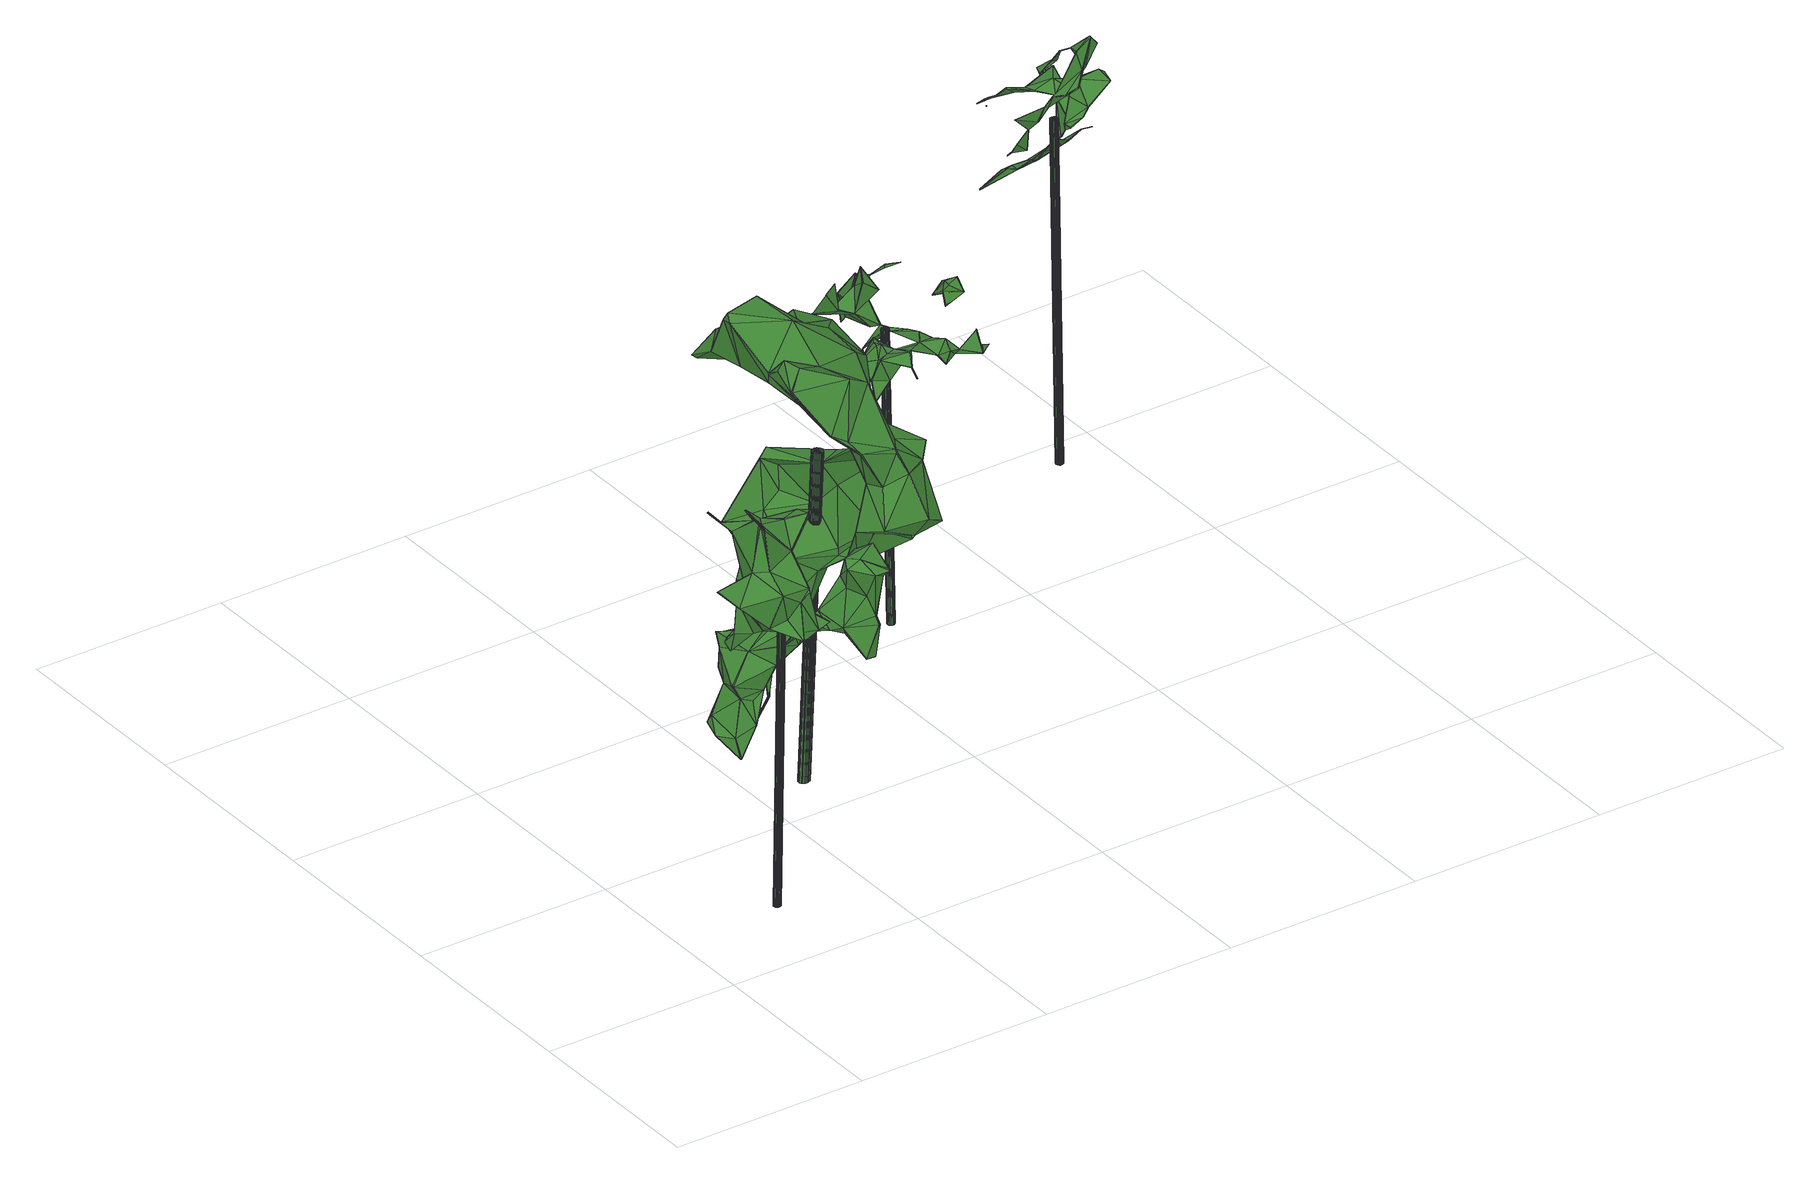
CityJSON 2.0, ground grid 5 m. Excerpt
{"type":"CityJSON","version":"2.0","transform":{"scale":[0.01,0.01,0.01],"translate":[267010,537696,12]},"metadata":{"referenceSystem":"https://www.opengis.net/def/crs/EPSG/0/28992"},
"CityObjects":{
"tree1":{"type":"SolitaryVegetationObject","attributes":{"gtid":332,"crown_width_m":3.77,"crown_median_z":20.87,"crown_r50_m":0.247,"crown_porosity":0.926,"trunk_H_m":7.9,"trunk_DBH_m":0.183,"trunk_radius_m":0.0914,"trunk_base_height_m":12.97,"original_gtid":"373"},"geometry":[{"type":"Solid","lod":"3","boundaries":[[[[0,1,2]],[[3,4,5]],[[6,7,8]],[[9,10,11]],[[12,13,14]],[[15,16,17]],[[18,5,19]],[[12,20,13]],[[21,22,23]],[[1,0,24]],[[25,26,2]],[[21,27,28]],[[29,28,27]],[[29,27,21]],[[26,4,3]],[[30,31,32]],[[16,33,34]],[[3,35,26]],[[36,37,38]],[[39,40,41]],[[38,42,43]],[[34,44,45]],[[46,47,48]],[[26,19,4]],[[49,50,20]],[[3,0,35]],[[51,52,53]],[[0,3,54]],[[26,25,19]],[[5,18,54]],[[55,56,38]],[[34,45,57]],[[58,59,55]],[[36,60,61]],[[62,63,64]],[[65,51,66]],[[67,68,69]],[[70,71,72]],[[73,74,75]],[[76,77,78]],[[6,8,79]],[[80,81,82]],[[60,59,83]],[[23,29,21]],[[84,42,56]],[[85,68,86]],[[87,88,89]],[[90,91,92]],[[93,94,95]],[[7,6,96]],[[3,5,54]],[[97,98,80]],[[18,99,54]],[[35,0,2]],[[96,100,7]],[[55,38,37]],[[55,37,48]],[[78,50,76]],[[94,101,1]],[[102,103,24]],[[4,19,5]],[[104,105,106]],[[104,106,103]],[[16,15,33]],[[82,107,80]],[[1,108,25]],[[35,2,26]],[[92,14,90]],[[109,110,23]],[[111,30,57]],[[111,31,30]],[[112,113,114]],[[115,116,112]],[[32,31,117]],[[1,24,94]],[[60,55,59]],[[64,88,118]],[[71,119,72]],[[23,120,29]],[[108,1,121]],[[122,123,124]],[[125,47,14]],[[125,14,7]],[[42,126,43]],[[84,126,42]],[[84,43,126]],[[100,127,125]],[[125,7,100]],[[20,12,49]],[[102,41,103]],[[40,103,41]],[[45,111,57]],[[34,57,128]],[[128,57,30]],[[97,80,85]],[[97,85,129]],[[118,33,15]],[[40,130,131]],[[112,132,115]],[[103,95,94]],[[51,53,133]],[[117,134,135]],[[23,110,120]],[[70,72,136]],[[70,136,87]],[[69,85,134]],[[38,43,36]],[[58,52,137]],[[70,130,41]],[[39,41,130]],[[36,61,37]],[[96,6,138]],[[48,37,46]],[[52,51,65]],[[97,139,140]],[[65,83,137]],[[9,138,10]],[[141,142,143]],[[92,28,51]],[[144,93,95]],[[114,132,112]],[[75,74,77]],[[49,12,145]],[[10,100,96]],[[9,146,138]],[[81,80,98]],[[147,144,148]],[[97,140,149]],[[15,81,149]],[[6,78,77]],[[15,149,140]],[[2,1,25]],[[90,47,46]],[[113,112,150]],[[81,98,149]],[[97,149,98]],[[38,56,42]],[[56,55,36]],[[46,151,90]],[[24,99,102]],[[152,102,99]],[[62,122,124]],[[34,33,153]],[[101,136,1]],[[70,41,71]],[[60,154,61]],[[155,101,93]],[[94,93,101]],[[153,86,68]],[[156,87,157]],[[137,59,58]],[[71,152,119]],[[76,50,49]],[[90,151,91]],[[61,91,151]],[[66,51,28]],[[158,138,6]],[[134,117,69]],[[11,96,146]],[[43,84,36]],[[25,108,121]],[[45,67,111]],[[117,111,67]],[[118,15,140]],[[148,122,147]],[[62,147,122]],[[87,156,88]],[[129,88,156]],[[55,60,36]],[[151,46,37]],[[61,22,91]],[[21,91,22]],[[85,80,107]],[[48,125,58]],[[85,86,129]],[[158,141,127]],[[10,158,127]],[[58,55,48]],[[145,51,133]],[[145,133,115]],[[66,28,29]],[[39,130,40]],[[56,36,84]],[[115,132,73]],[[17,135,134]],[[114,113,73]],[[11,146,9]],[[15,159,81]],[[17,159,15]],[[96,11,10]],[[61,151,37]],[[10,127,100]],[[119,121,72]],[[129,86,88]],[[67,44,153]],[[31,111,117]],[[145,76,49]],[[41,102,152]],[[17,16,135]],[[64,118,140]],[[52,65,137]],[[146,96,138]],[[10,138,158]],[[79,13,20]],[[103,94,24]],[[18,119,152]],[[109,154,60]],[[0,99,24]],[[152,99,18]],[[54,99,0]],[[155,93,144]],[[133,53,142]],[[14,92,12]],[[67,45,44]],[[29,120,65]],[[29,65,66]],[[58,125,52]],[[53,52,125]],[[131,130,70]],[[160,131,70]],[[127,141,125]],[[83,109,60]],[[150,112,116]],[[79,50,78]],[[20,50,79]],[[25,121,19]],[[119,19,121]],[[145,12,51]],[[51,12,92]],[[14,13,8]],[[79,8,13]],[[113,74,73]],[[65,120,161]],[[104,103,40]],[[14,8,7]],[[6,79,78]],[[155,144,162]],[[32,135,30]],[[117,135,32]],[[134,82,17]],[[105,163,148]],[[141,158,150]],[[144,105,148]],[[160,124,123]],[[124,160,62]],[[157,164,156]],[[153,44,34]],[[125,48,47]],[[59,137,83]],[[160,63,62]],[[118,153,33]],[[40,131,104]],[[144,106,105]],[[90,14,47]],[[53,143,142]],[[129,156,139]],[[129,139,97]],[[157,87,164]],[[18,19,119]],[[113,150,6]],[[158,6,150]],[[131,123,104]],[[72,1,136]],[[88,86,118]],[[86,153,118]],[[64,147,62]],[[147,162,144]],[[164,101,155]],[[23,154,109]],[[122,148,163]],[[163,123,122]],[[104,163,105]],[[123,163,104]],[[95,103,106]],[[95,106,144]],[[123,131,160]],[[82,159,17]],[[81,159,82]],[[64,162,147]],[[140,162,64]],[[87,89,70]],[[132,114,73]],[[41,152,71]],[[156,164,139]],[[134,107,82]],[[85,107,134]],[[115,133,116]],[[142,116,133]],[[128,135,34]],[[30,135,128]],[[16,34,135]],[[67,69,117]],[[141,143,125]],[[53,125,143]],[[162,140,139]],[[155,162,139]],[[68,85,69]],[[153,68,67]],[[101,87,136]],[[101,164,87]],[[165,21,28]],[[165,28,92]],[[22,61,154]],[[22,154,23]],[[64,63,88]],[[88,63,89]],[[21,165,91]],[[92,91,165]],[[72,121,1]],[[6,77,74]],[[6,74,113]],[[145,75,76]],[[145,115,75]],[[75,77,76]],[[110,161,120]],[[75,115,73]],[[70,166,160]],[[89,166,70]],[[65,161,83]],[[83,161,109]],[[109,161,110]],[[164,155,139]],[[141,116,142]],[[150,116,141]],[[89,63,166]],[[160,166,63]],[[167,168,169]],[[167,169,170]],[[170,169,171]],[[170,171,172]],[[169,168,173]],[[169,173,171]],[[171,173,174]],[[171,174,172]],[[173,168,175]],[[173,175,174]],[[174,175,176]],[[174,176,172]],[[175,168,177]],[[175,177,176]],[[176,177,178]],[[176,178,172]],[[177,168,179]],[[177,179,178]],[[178,179,180]],[[178,180,172]],[[179,168,181]],[[179,181,180]],[[180,181,182]],[[180,182,172]],[[181,168,183]],[[181,183,182]],[[182,183,184]],[[182,184,172]],[[183,168,185]],[[183,185,184]],[[184,185,186]],[[184,186,172]],[[185,168,187]],[[185,187,186]],[[186,187,188]],[[186,188,172]],[[187,168,189]],[[187,189,188]],[[188,189,190]],[[188,190,172]],[[189,168,191]],[[189,191,190]],[[190,191,192]],[[190,192,172]],[[191,168,193]],[[191,193,192]],[[192,193,194]],[[192,194,172]],[[193,168,195]],[[193,195,194]],[[194,195,196]],[[194,196,172]],[[195,168,197]],[[195,197,196]],[[196,197,198]],[[196,198,172]],[[197,168,199]],[[197,199,198]],[[198,199,200]],[[198,200,172]],[[199,168,201]],[[199,201,200]],[[200,201,202]],[[200,202,172]],[[201,168,203]],[[201,203,202]],[[202,203,204]],[[202,204,172]],[[203,168,205]],[[203,205,204]],[[204,205,206]],[[204,206,172]],[[205,168,207]],[[205,207,206]],[[206,207,208]],[[206,208,172]],[[207,168,209]],[[207,209,208]],[[208,209,210]],[[208,210,172]],[[209,168,211]],[[209,211,210]],[[210,211,212]],[[210,212,172]],[[211,168,213]],[[211,213,212]],[[212,213,214]],[[212,214,172]],[[213,168,215]],[[213,215,214]],[[214,215,216]],[[214,216,172]],[[215,168,167]],[[215,167,216]],[[216,167,170]],[[216,170,172]]]]}]},
"tree2":{"type":"SolitaryVegetationObject","attributes":{"gtid":282,"crown_width_m":5.21,"crown_median_z":21.65,"crown_r50_m":0.308,"crown_porosity":0.912,"trunk_H_m":8.63,"trunk_DBH_m":0.278,"trunk_radius_m":0.139,"trunk_base_height_m":13.02,"original_gtid":"318"},"geometry":[{"type":"Solid","lod":"3","boundaries":[[[[217,218,219]],[[220,221,222]],[[223,224,218]],[[225,226,227]],[[228,229,230]],[[231,232,233]],[[234,235,236]],[[237,227,238]],[[225,227,237]],[[239,240,241]],[[223,218,242]],[[243,217,244]],[[245,246,231]],[[247,248,249]],[[250,251,252]],[[250,244,253]],[[254,250,253]],[[255,256,257]],[[258,229,259]],[[260,261,262]],[[263,227,226]],[[235,264,265]],[[235,265,266]],[[267,268,269]],[[270,271,272]],[[270,273,271]],[[274,275,276]],[[277,278,275]],[[279,280,281]],[[282,283,269]],[[221,284,222]],[[258,230,229]],[[265,264,285]],[[286,287,288]],[[220,289,290]],[[291,292,293]],[[294,295,296]],[[244,297,298]],[[299,227,263]],[[238,227,299]],[[300,293,301]],[[302,303,278]],[[304,303,302]],[[305,306,220]],[[220,306,221]],[[307,274,276]],[[239,235,266]],[[265,285,308]],[[251,309,233]],[[231,233,309]],[[281,310,311]],[[312,313,314]],[[314,315,312]],[[316,317,318]],[[257,319,320]],[[270,321,267]],[[256,322,323]],[[281,280,310]],[[324,271,273]],[[272,271,324]],[[325,235,239]],[[326,291,284]],[[257,320,255]],[[327,255,320]],[[328,317,316]],[[274,277,275]],[[274,329,277]],[[307,329,274]],[[307,330,329]],[[325,331,236]],[[332,246,279]],[[333,246,332]],[[300,301,334]],[[335,268,321]],[[335,321,272]],[[244,232,336]],[[324,284,221]],[[231,333,232]],[[232,333,332]],[[337,243,336]],[[337,336,232]],[[285,264,223]],[[240,239,261]],[[266,338,325]],[[325,241,339]],[[259,229,340]],[[261,260,240]],[[340,229,228]],[[267,323,341]],[[342,308,253]],[[325,239,241]],[[260,241,240]],[[339,241,260]],[[248,334,304]],[[239,266,262]],[[239,262,261]],[[260,262,339]],[[332,343,232]],[[344,343,332]],[[269,283,267]],[[234,224,223]],[[256,345,322]],[[251,346,309]],[[269,268,347]],[[348,349,277]],[[263,249,304]],[[350,351,352]],[[350,352,231]],[[322,353,354]],[[355,354,353]],[[242,356,225]],[[254,251,250]],[[330,259,329]],[[224,331,219]],[[224,219,218]],[[341,354,230]],[[307,276,357]],[[346,358,237]],[[267,321,268]],[[323,283,359]],[[307,357,330]],[[360,345,256]],[[327,320,361]],[[362,238,299]],[[311,310,363]],[[236,235,325]],[[270,267,341]],[[270,341,273]],[[230,273,341]],[[245,280,279]],[[290,289,361]],[[290,361,364]],[[256,323,257]],[[264,234,223]],[[223,358,285]],[[236,331,224]],[[311,291,293]],[[284,291,222]],[[226,225,312]],[[365,366,367]],[[357,324,258]],[[357,258,330]],[[225,356,368]],[[225,368,312]],[[248,304,249]],[[367,275,278]],[[322,354,341]],[[325,338,331]],[[342,219,331]],[[294,296,369]],[[295,369,296]],[[294,369,295]],[[348,228,230]],[[325,262,266]],[[339,262,325]],[[309,351,350]],[[309,350,231]],[[302,263,304]],[[230,355,348]],[[233,298,297]],[[252,233,297]],[[305,272,306]],[[286,245,370]],[[232,343,337]],[[344,337,343]],[[234,264,235]],[[371,220,360]],[[237,242,225]],[[217,342,244]],[[253,244,342]],[[329,259,340]],[[233,252,251]],[[279,246,245]],[[333,231,246]],[[363,291,311]],[[222,291,363]],[[282,359,283]],[[312,368,313]],[[346,238,362]],[[346,237,238]],[[372,300,248]],[[358,346,251]],[[291,326,292]],[[250,252,244]],[[277,228,348]],[[253,308,285]],[[258,273,230]],[[324,273,258]],[[292,301,293]],[[366,301,292]],[[342,217,219]],[[289,256,327]],[[371,256,289]],[[371,289,220]],[[364,361,320]],[[341,323,322]],[[302,349,287]],[[283,323,267]],[[314,368,315]],[[368,373,315]],[[327,256,255]],[[292,326,366]],[[256,371,360]],[[223,242,237]],[[223,237,358]],[[344,332,279]],[[314,313,368]],[[286,288,245]],[[365,334,366]],[[346,362,351]],[[335,272,305]],[[279,328,344]],[[316,344,328]],[[242,374,356]],[[368,356,374]],[[315,373,328]],[[318,218,337]],[[316,337,344]],[[318,337,316]],[[349,302,278]],[[349,278,277]],[[257,359,319]],[[323,359,257]],[[326,284,357]],[[326,357,276]],[[284,324,357]],[[358,251,254]],[[351,309,346]],[[245,352,351]],[[231,352,245]],[[263,302,299]],[[286,370,299]],[[293,375,311]],[[359,347,319]],[[310,322,345]],[[312,376,377]],[[312,377,226]],[[236,224,234]],[[300,334,248]],[[327,361,289]],[[259,330,258]],[[319,347,268]],[[310,345,363]],[[355,230,354]],[[285,254,253]],[[285,358,254]],[[334,303,304]],[[360,363,345]],[[335,305,290]],[[305,220,290]],[[244,298,232]],[[232,298,233]],[[272,321,270]],[[299,302,286]],[[287,286,302]],[[281,315,328]],[[281,328,279]],[[372,248,247]],[[366,334,301]],[[278,303,367]],[[367,303,365]],[[334,365,303]],[[348,355,288]],[[242,218,318]],[[375,315,378]],[[375,378,311]],[[217,337,218]],[[243,337,217]],[[290,364,335]],[[364,320,319]],[[268,364,319]],[[268,335,364]],[[288,379,280]],[[310,280,379]],[[355,310,379]],[[355,379,288]],[[349,288,287]],[[349,348,288]],[[310,355,353]],[[310,353,322]],[[363,360,222]],[[222,360,220]],[[359,282,347]],[[269,347,282]],[[362,299,370]],[[362,370,351]],[[351,370,245]],[[318,374,242]],[[368,374,317]],[[318,317,374]],[[288,280,245]],[[368,317,373]],[[328,373,317]],[[252,297,244]],[[324,221,306]],[[324,306,272]],[[375,372,376]],[[375,376,315]],[[315,376,312]],[[249,376,247]],[[247,376,372]],[[372,375,300]],[[293,300,375]],[[367,366,380]],[[276,380,326]],[[367,380,275]],[[276,275,380]],[[378,315,381]],[[378,381,311]],[[326,380,366]],[[311,381,281]],[[315,281,381]],[[277,329,340]],[[228,277,340]],[[244,336,243]],[[376,249,377]],[[226,377,263]],[[263,377,249]],[[265,338,266]],[[308,342,338]],[[331,338,342]],[[308,338,265]],[[382,383,384]],[[382,384,385]],[[385,384,386]],[[385,386,387]],[[384,383,388]],[[384,388,386]],[[386,388,389]],[[386,389,387]],[[388,383,390]],[[388,390,389]],[[389,390,391]],[[389,391,387]],[[390,383,392]],[[390,392,391]],[[391,392,393]],[[391,393,387]],[[392,383,394]],[[392,394,393]],[[393,394,395]],[[393,395,387]],[[394,383,396]],[[394,396,395]],[[395,396,397]],[[395,397,387]],[[396,383,398]],[[396,398,397]],[[397,398,399]],[[397,399,387]],[[398,383,400]],[[398,400,399]],[[399,400,401]],[[399,401,387]],[[400,383,402]],[[400,402,401]],[[401,402,403]],[[401,403,387]],[[402,383,404]],[[402,404,403]],[[403,404,405]],[[403,405,387]],[[404,383,406]],[[404,406,405]],[[405,406,407]],[[405,407,387]],[[406,383,408]],[[406,408,407]],[[407,408,409]],[[407,409,387]],[[408,383,410]],[[408,410,409]],[[409,410,411]],[[409,411,387]],[[410,383,412]],[[410,412,411]],[[411,412,413]],[[411,413,387]],[[412,383,414]],[[412,414,413]],[[413,414,415]],[[413,415,387]],[[414,383,416]],[[414,416,415]],[[415,416,417]],[[415,417,387]],[[416,383,418]],[[416,418,417]],[[417,418,419]],[[417,419,387]],[[418,383,420]],[[418,420,419]],[[419,420,421]],[[419,421,387]],[[420,383,422]],[[420,422,421]],[[421,422,423]],[[421,423,387]],[[422,383,424]],[[422,424,423]],[[423,424,425]],[[423,425,387]],[[424,383,426]],[[424,426,425]],[[425,426,427]],[[425,427,387]],[[426,383,428]],[[426,428,427]],[[427,428,429]],[[427,429,387]],[[428,383,430]],[[428,430,429]],[[429,430,431]],[[429,431,387]],[[430,383,382]],[[430,382,431]],[[431,382,385]],[[431,385,387]]]]}]},
"tree3":{"type":"SolitaryVegetationObject","attributes":{"gtid":417,"crown_width_m":3.75,"crown_median_z":20.58,"crown_r50_m":0.181,"crown_porosity":0.954,"trunk_H_m":7.62,"trunk_DBH_m":0.178,"trunk_radius_m":0.0888,"trunk_base_height_m":12.96,"original_gtid":"473"},"geometry":[{"type":"Solid","lod":"3","boundaries":[[[[432,433,434]],[[435,436,437]],[[438,439,440]],[[441,442,443]],[[444,439,445]],[[434,446,432]],[[447,448,449]],[[450,451,452]],[[453,451,450]],[[454,455,456]],[[457,458,459]],[[460,461,462]],[[463,464,465]],[[454,456,433]],[[462,461,466]],[[432,454,433]],[[467,468,469]],[[470,464,471]],[[460,466,461]],[[434,433,456]],[[472,473,474]],[[475,476,477]],[[478,479,480]],[[481,482,483]],[[484,485,486]],[[487,488,437]],[[489,490,491]],[[492,490,489]],[[460,493,466]],[[494,495,496]],[[497,498,499]],[[481,500,501]],[[502,503,504]],[[474,505,506]],[[493,460,462]],[[479,507,480]],[[478,507,508]],[[483,482,445]],[[509,510,511]],[[509,511,512]],[[513,514,515]],[[516,517,441]],[[518,517,516]],[[492,519,520]],[[504,516,441]],[[504,503,516]],[[521,522,523]],[[524,525,494]],[[526,483,511]],[[527,451,453]],[[528,529,530]],[[531,532,533]],[[532,534,535]],[[457,535,458]],[[443,476,536]],[[488,487,537]],[[466,493,538]],[[525,539,486]],[[501,500,540]],[[474,473,540]],[[541,452,542]],[[455,454,446]],[[496,543,544]],[[536,545,502]],[[456,546,434]],[[515,463,547]],[[546,456,548]],[[454,432,446]],[[447,549,448]],[[449,448,484]],[[548,455,446]],[[438,506,550]],[[512,471,464]],[[551,539,525]],[[552,553,554]],[[540,555,510]],[[556,491,450]],[[557,508,479]],[[478,557,479]],[[536,504,558]],[[504,536,502]],[[558,441,443]],[[441,558,504]],[[443,536,558]],[[515,547,513]],[[509,505,474]],[[456,455,548]],[[559,560,513]],[[464,561,513]],[[562,544,543]],[[563,531,564]],[[485,565,486]],[[495,566,567]],[[476,545,536]],[[561,435,437]],[[568,569,570]],[[548,510,555]],[[571,534,532]],[[492,572,490]],[[501,440,481]],[[566,495,573]],[[566,573,486]],[[495,554,553]],[[495,469,554]],[[574,539,575]],[[484,539,574]],[[484,574,449]],[[576,450,452]],[[442,441,517]],[[577,517,518]],[[578,576,541]],[[509,540,510]],[[579,530,567]],[[451,580,576]],[[451,527,580]],[[528,581,582]],[[583,584,585]],[[584,583,586]],[[586,583,522]],[[466,538,462]],[[587,530,579]],[[512,588,471]],[[453,519,589]],[[492,589,519]],[[462,538,530]],[[493,581,528]],[[469,495,467]],[[528,530,538]],[[528,538,493]],[[524,519,453]],[[552,544,562]],[[576,452,541]],[[468,590,591]],[[497,499,547]],[[446,526,548]],[[546,483,526]],[[546,526,434]],[[491,490,520]],[[533,532,535]],[[492,592,589]],[[513,561,593]],[[578,594,451]],[[450,576,556]],[[451,576,578]],[[496,553,543]],[[547,499,559]],[[547,559,513]],[[579,566,595]],[[475,577,596]],[[459,597,457]],[[576,580,556]],[[598,568,599]],[[512,600,505]],[[447,570,542]],[[547,498,497]],[[481,444,482]],[[501,472,440]],[[589,527,453]],[[517,577,477]],[[442,477,476]],[[492,520,572]],[[485,484,448]],[[540,500,546]],[[483,500,481]],[[546,500,483]],[[523,585,521]],[[523,583,585]],[[453,601,551]],[[450,601,453]],[[563,533,602]],[[564,531,533]],[[492,489,571]],[[551,525,524]],[[551,524,453]],[[590,468,567]],[[567,467,495]],[[567,468,467]],[[567,566,579]],[[603,604,560]],[[585,584,605]],[[584,586,605]],[[606,603,607]],[[521,605,586]],[[605,521,585]],[[577,608,596]],[[577,518,608]],[[518,596,608]],[[436,435,470]],[[609,591,529]],[[517,477,442]],[[475,596,518]],[[475,518,503]],[[503,518,516]],[[478,549,507]],[[549,480,448]],[[580,527,589]],[[491,520,519]],[[570,578,542]],[[598,578,570]],[[464,470,435]],[[506,505,600]],[[472,501,473]],[[440,472,438]],[[526,511,548]],[[548,511,510]],[[594,598,452]],[[594,578,598]],[[522,583,523]],[[522,521,586]],[[551,575,539]],[[609,469,591]],[[582,581,587]],[[465,547,463]],[[594,452,451]],[[443,442,476]],[[528,610,529]],[[446,434,526]],[[486,539,484]],[[551,601,554]],[[551,554,609]],[[601,524,554]],[[548,555,546]],[[570,569,600]],[[452,598,599]],[[435,561,464]],[[603,560,611]],[[480,449,574]],[[452,449,480]],[[568,550,569]],[[574,575,612]],[[509,474,540]],[[509,613,505]],[[547,465,498]],[[474,506,438]],[[474,438,472]],[[458,534,459]],[[609,554,469]],[[544,552,496]],[[524,552,554]],[[491,614,489]],[[556,614,491]],[[496,552,494]],[[552,524,494]],[[486,565,566]],[[581,493,462]],[[468,591,469]],[[462,530,581]],[[587,581,530]],[[449,452,447]],[[447,542,480]],[[599,447,452]],[[600,568,598]],[[450,519,601]],[[491,519,450]],[[519,524,601]],[[574,612,582]],[[582,610,528]],[[582,612,610]],[[567,529,590]],[[530,529,567]],[[495,553,496]],[[562,543,553]],[[552,562,553]],[[512,505,613]],[[557,478,508]],[[549,478,480]],[[580,614,556]],[[580,589,614]],[[508,507,479]],[[560,559,498]],[[549,447,507]],[[600,569,506]],[[514,445,439]],[[514,439,515]],[[440,439,444]],[[438,515,439]],[[475,477,577]],[[541,542,578]],[[480,542,452]],[[464,560,465]],[[560,464,513]],[[591,590,529]],[[475,615,545]],[[502,545,615]],[[592,597,489]],[[489,597,459]],[[602,592,563]],[[525,486,573]],[[494,573,495]],[[525,573,494]],[[607,616,611]],[[603,616,607]],[[616,603,611]],[[607,611,617]],[[607,617,606]],[[611,465,617]],[[465,560,617]],[[604,617,560]],[[612,575,618]],[[609,618,551]],[[575,551,618]],[[610,612,618]],[[571,489,534]],[[572,520,490]],[[463,515,550]],[[515,438,550]],[[592,489,614]],[[592,614,589]],[[550,464,463]],[[465,611,498]],[[447,480,507]],[[512,568,600]],[[512,464,568]],[[592,492,571]],[[593,514,513]],[[445,514,593]],[[604,603,606]],[[604,606,617]],[[574,448,480]],[[587,448,582]],[[582,448,574]],[[609,529,618]],[[610,618,529]],[[587,485,448]],[[598,570,600]],[[447,599,568]],[[568,570,447]],[[512,619,537]],[[471,588,537]],[[588,512,537]],[[537,619,488]],[[471,537,470]],[[540,473,501]],[[512,511,619]],[[619,511,488]],[[593,511,483]],[[488,511,593]],[[593,483,445]],[[487,437,436]],[[593,437,488]],[[561,437,593]],[[546,555,540]],[[458,535,534]],[[502,615,503]],[[550,568,464]],[[485,595,565]],[[499,498,559]],[[506,569,550]],[[602,597,592]],[[563,564,533]],[[571,532,531]],[[592,531,563]],[[592,571,531]],[[509,512,613]],[[560,498,611]],[[545,476,475]],[[470,487,436]],[[537,487,470]],[[459,534,489]],[[602,535,597]],[[597,535,457]],[[533,535,602]],[[475,503,615]],[[481,440,444]],[[444,445,482]],[[579,595,587]],[[587,595,485]],[[566,565,595]],[[620,621,622]],[[620,622,623]],[[623,622,624]],[[623,624,625]],[[622,621,626]],[[622,626,624]],[[624,626,627]],[[624,627,625]],[[626,621,628]],[[626,628,627]],[[627,628,629]],[[627,629,625]],[[628,621,630]],[[628,630,629]],[[629,630,631]],[[629,631,625]],[[630,621,632]],[[630,632,631]],[[631,632,633]],[[631,633,625]],[[632,621,634]],[[632,634,633]],[[633,634,635]],[[633,635,625]],[[634,621,636]],[[634,636,635]],[[635,636,637]],[[635,637,625]],[[636,621,638]],[[636,638,637]],[[637,638,639]],[[637,639,625]],[[638,621,640]],[[638,640,639]],[[639,640,641]],[[639,641,625]],[[640,621,642]],[[640,642,641]],[[641,642,643]],[[641,643,625]],[[642,621,644]],[[642,644,643]],[[643,644,645]],[[643,645,625]],[[644,621,646]],[[644,646,645]],[[645,646,647]],[[645,647,625]],[[646,621,648]],[[646,648,647]],[[647,648,649]],[[647,649,625]],[[648,621,650]],[[648,650,649]],[[649,650,651]],[[649,651,625]],[[650,621,652]],[[650,652,651]],[[651,652,653]],[[651,653,625]],[[652,621,654]],[[652,654,653]],[[653,654,655]],[[653,655,625]],[[654,621,656]],[[654,656,655]],[[655,656,657]],[[655,657,625]],[[656,621,658]],[[656,658,657]],[[657,658,659]],[[657,659,625]],[[658,621,660]],[[658,660,659]],[[659,660,661]],[[659,661,625]],[[660,621,662]],[[660,662,661]],[[661,662,663]],[[661,663,625]],[[662,621,664]],[[662,664,663]],[[663,664,665]],[[663,665,625]],[[664,621,666]],[[664,666,665]],[[665,666,667]],[[665,667,625]],[[666,621,668]],[[666,668,667]],[[667,668,669]],[[667,669,625]],[[668,621,620]],[[668,620,669]],[[669,620,623]],[[669,623,625]]]]}]},
"tree4":{"type":"SolitaryVegetationObject","attributes":{"gtid":333,"crown_width_m":3.51,"crown_median_z":21.88,"crown_r50_m":0.175,"crown_porosity":0.956,"trunk_H_m":8.91,"trunk_DBH_m":0.184,"trunk_radius_m":0.092,"trunk_base_height_m":12.97,"original_gtid":"374"},"geometry":[{"type":"Solid","lod":"3","boundaries":[[[[670,671,672]],[[673,674,675]],[[676,677,678]],[[679,680,681]],[[682,683,684]],[[685,686,687]],[[688,689,690]],[[691,692,693]],[[693,694,695]],[[696,697,698]],[[673,699,700]],[[701,681,702]],[[703,704,678]],[[705,706,707]],[[670,708,671]],[[709,710,711]],[[712,713,714]],[[687,715,672]],[[678,704,716]],[[717,718,719]],[[720,721,719]],[[688,722,689]],[[723,689,722]],[[724,725,726]],[[712,725,724]],[[727,728,724]],[[729,724,728]],[[730,731,729]],[[689,723,732]],[[733,734,735]],[[736,737,682]],[[736,682,738]],[[739,716,740]],[[729,728,730]],[[741,739,740]],[[718,717,674]],[[718,674,673]],[[702,742,684]],[[743,677,744]],[[713,745,714]],[[746,711,710]],[[747,748,749]],[[712,730,725]],[[690,701,688]],[[750,688,701]],[[690,681,701]],[[751,752,686]],[[709,727,724]],[[752,708,753]],[[754,721,755]],[[754,703,743]],[[699,711,720]],[[679,681,690]],[[730,714,731]],[[756,716,704]],[[729,757,758]],[[757,729,731]],[[755,721,759]],[[720,759,721]],[[687,686,760]],[[720,700,699]],[[719,700,720]],[[700,718,673]],[[761,762,763]],[[700,719,718]],[[764,765,766]],[[749,767,768]],[[749,768,769]],[[723,735,770]],[[680,771,702]],[[707,772,773]],[[731,714,774]],[[726,725,775]],[[692,762,761]],[[705,776,706]],[[745,777,774]],[[721,754,743]],[[721,743,719]],[[734,778,735]],[[770,735,778]],[[755,703,754]],[[779,703,755]],[[740,716,756]],[[780,781,769]],[[741,782,716]],[[716,782,678]],[[768,767,753]],[[752,753,767]],[[679,690,732]],[[679,732,778]],[[684,783,702]],[[776,784,785]],[[771,742,702]],[[689,732,690]],[[770,778,732]],[[770,732,723]],[[693,692,694]],[[727,710,775]],[[749,786,767]],[[760,787,788]],[[733,722,679]],[[727,775,728]],[[760,686,786]],[[764,766,691]],[[680,679,722]],[[759,779,755]],[[789,790,741]],[[791,741,716]],[[782,676,678]],[[776,705,792]],[[678,677,703]],[[779,704,703]],[[793,794,750]],[[795,793,750]],[[796,705,707]],[[787,748,747]],[[676,782,740]],[[757,731,797]],[[758,724,729]],[[712,724,758]],[[712,758,713]],[[789,791,798]],[[705,799,792]],[[800,752,751]],[[763,765,761]],[[674,710,675]],[[717,710,674]],[[714,730,712]],[[757,797,713]],[[676,740,704]],[[676,704,779]],[[756,704,740]],[[719,746,717]],[[673,711,699]],[[760,715,687]],[[719,743,746]],[[746,744,711]],[[734,733,679]],[[734,679,778]],[[708,670,801]],[[684,802,738]],[[670,715,788]],[[760,788,715]],[[749,803,747]],[[716,798,791]],[[739,798,716]],[[747,804,801]],[[731,774,797]],[[698,805,696]],[[697,805,698]],[[697,696,805]],[[726,709,724]],[[682,684,738]],[[796,773,795]],[[748,760,786]],[[670,672,715]],[[779,677,676]],[[744,677,779]],[[759,744,779]],[[675,711,673]],[[709,711,675]],[[709,675,727]],[[792,683,737]],[[723,722,733]],[[720,711,744]],[[720,744,759]],[[707,706,806]],[[801,787,747]],[[807,771,808]],[[762,692,766]],[[774,777,797]],[[749,748,786]],[[767,786,752]],[[764,809,810]],[[743,703,677]],[[773,796,707]],[[763,766,765]],[[706,811,806]],[[774,714,745]],[[781,812,736]],[[760,748,787]],[[752,786,686]],[[785,737,776]],[[785,792,737]],[[801,813,708]],[[758,757,713]],[[814,802,815]],[[738,802,814]],[[693,816,691]],[[733,735,723]],[[769,814,749]],[[688,750,808]],[[802,812,781]],[[808,750,794]],[[684,817,793]],[[746,710,717]],[[691,816,815]],[[749,814,815]],[[695,804,693]],[[688,808,771]],[[684,742,817]],[[675,710,727]],[[806,772,707]],[[773,772,806]],[[773,806,793]],[[681,680,702]],[[708,813,753]],[[776,818,706]],[[793,817,807]],[[742,807,817]],[[785,784,792]],[[782,741,740]],[[776,792,784]],[[797,745,713]],[[762,766,763]],[[728,775,725]],[[728,725,730]],[[814,769,738]],[[738,769,781]],[[736,738,781]],[[745,797,777]],[[807,808,794]],[[811,818,812]],[[722,688,771]],[[775,710,726]],[[726,710,709]],[[791,789,741]],[[747,803,804]],[[680,722,771]],[[799,783,683]],[[799,683,792]],[[746,743,744]],[[749,815,803]],[[682,737,683]],[[694,764,810]],[[694,810,695]],[[691,766,692]],[[783,684,683]],[[753,810,768]],[[793,811,684]],[[795,773,793]],[[796,799,705]],[[695,813,804]],[[819,799,796]],[[804,813,801]],[[811,706,818]],[[768,780,769]],[[739,741,790]],[[739,790,798]],[[798,790,789]],[[751,686,685]],[[800,672,671]],[[802,781,691]],[[672,751,687]],[[687,751,685]],[[800,751,672]],[[806,811,820]],[[806,820,793]],[[813,810,753]],[[813,695,810]],[[811,812,684]],[[807,794,793]],[[812,802,684]],[[694,765,764]],[[694,692,765]],[[692,761,765]],[[800,821,752]],[[671,821,800]],[[752,821,708]],[[750,819,795]],[[796,795,819]],[[783,799,819]],[[702,783,701]],[[701,783,750]],[[804,803,815]],[[819,750,783]],[[671,708,821]],[[793,820,811]],[[736,812,818]],[[737,736,818]],[[737,818,776]],[[815,802,691]],[[780,809,781]],[[815,816,804]],[[693,804,816]],[[807,742,771]],[[691,781,809]],[[691,809,764]],[[768,809,780]],[[810,809,768]],[[801,788,787]],[[670,788,801]],[[822,823,824]],[[822,824,825]],[[825,824,826]],[[825,826,827]],[[824,823,828]],[[824,828,826]],[[826,828,829]],[[826,829,827]],[[828,823,830]],[[828,830,829]],[[829,830,831]],[[829,831,827]],[[830,823,832]],[[830,832,831]],[[831,832,833]],[[831,833,827]],[[832,823,834]],[[832,834,833]],[[833,834,835]],[[833,835,827]],[[834,823,836]],[[834,836,835]],[[835,836,837]],[[835,837,827]],[[836,823,838]],[[836,838,837]],[[837,838,839]],[[837,839,827]],[[838,823,840]],[[838,840,839]],[[839,840,841]],[[839,841,827]],[[840,823,842]],[[840,842,841]],[[841,842,843]],[[841,843,827]],[[842,823,844]],[[842,844,843]],[[843,844,845]],[[843,845,827]],[[844,823,846]],[[844,846,845]],[[845,846,847]],[[845,847,827]],[[846,823,848]],[[846,848,847]],[[847,848,849]],[[847,849,827]],[[848,823,850]],[[848,850,849]],[[849,850,851]],[[849,851,827]],[[850,823,852]],[[850,852,851]],[[851,852,853]],[[851,853,827]],[[852,823,854]],[[852,854,853]],[[853,854,855]],[[853,855,827]],[[854,823,856]],[[854,856,855]],[[855,856,857]],[[855,857,827]],[[856,823,858]],[[856,858,857]],[[857,858,859]],[[857,859,827]],[[858,823,860]],[[858,860,859]],[[859,860,861]],[[859,861,827]],[[860,823,862]],[[860,862,861]],[[861,862,863]],[[861,863,827]],[[862,823,864]],[[862,864,863]],[[863,864,865]],[[863,865,827]],[[864,823,866]],[[864,866,865]],[[865,866,867]],[[865,867,827]],[[866,823,868]],[[866,868,867]],[[867,868,869]],[[867,869,827]],[[868,823,870]],[[868,870,869]],[[869,870,871]],[[869,871,827]],[[870,823,822]],[[870,822,871]],[[871,822,825]],[[871,825,827]]]]}]}
},
"vertices":[
[251,338,554],[283,289,623],[249,268,553],[214,343,518],[208,271,477],[174,320,526],[213,230,1118],[179,264,1084],[193,178,1155],[158,327,1110],[168,293,1096],[156,326,1110],[179,116,1052],[176,148,1158],[151,144,1045],[413,149,834],[435,106,906],[435,68,873],[181,346,563],[200,280,528],[159,109,1169],[203,17,912],[225,66,901],[278,68,890],[268,381,613],[248,267,554],[210,270,477],[226,65,903],[225,62,984],[278,67,891],[480,85,973],[455,42,996],[455,41,995],[413,151,914],[451,176,988],[224,302,516],[203,215,835],[175,239,920],[173,247,828],[232,404,736],[242,406,729],[234,392,700],[167,274,795],[180,269,770],[393,132,1004],[394,131,1005],[97,203,984],[98,203,985],[176,240,922],[160,108,1169],[160,109,1170],[257,75,1003],[229,169,949],[205,131,1004],[181,363,538],[210,249,861],[171,269,811],[480,148,1008],[203,212,926],[259,186,887],[259,184,885],[189,156,875],[378,338,821],[355,246,773],[365,231,810],[272,110,924],[255,69,995],[390,117,984],[411,151,913],[433,104,907],[260,316,718],[198,290,659],[199,288,659],[292,129,1161],[250,164,1143],[250,162,1142],[178,148,1160],[195,178,1157],[162,186,1185],[160,186,1184],[405,63,772],[435,71,766],[436,54,857],[304,121,899],[182,271,770],[394,139,821],[370,201,844],[318,262,738],[350,221,811],[318,263,739],[101,121,981],[162,91,922],[173,55,1021],[343,315,733],[297,336,661],[333,355,734],[167,292,1097],[412,156,791],[434,72,765],[234,375,615],[180,266,1083],[310,278,683],[243,409,637],[318,415,682],[323,392,730],[354,392,795],[324,391,729],[434,55,857],[254,288,605],[304,120,897],[315,78,894],[423,114,1002],[302,163,1148],[290,168,1152],[299,137,1163],[293,128,1160],[253,153,1109],[433,69,978],[371,203,843],[221,292,619],[315,77,895],[221,290,620],[355,389,806],[352,391,796],[362,350,788],[165,199,996],[180,271,770],[208,252,1078],[481,148,1007],[380,170,804],[234,402,736],[331,355,735],[301,135,1162],[246,127,1079],[433,68,874],[464,84,960],[308,277,684],[255,165,928],[169,292,1098],[393,233,781],[413,209,806],[238,244,1077],[246,145,1085],[181,161,1046],[365,349,778],[244,126,1080],[158,326,1111],[380,339,821],[356,391,806],[413,156,792],[292,169,1141],[150,147,942],[233,373,616],[408,171,936],[262,140,897],[362,265,725],[356,244,771],[348,255,753],[238,250,1088],[435,56,856],[341,331,752],[316,79,895],[394,235,782],[353,392,796],[361,264,726],[200,76,940],[335,308,739],[284,225,97],[275,225,97],[284,228,97],[281,204,887],[281,207,887],[272,204,887],[283,230,97],[280,209,887],[281,232,97],[278,211,887],[279,233,97],[277,212,887],[277,234,97],[274,213,887],[275,234,97],[272,213,887],[272,234,97],[270,213,887],[270,233,97],[267,212,887],[268,231,97],[266,210,887],[267,229,97],[264,208,887],[266,227,97],[263,206,887],[266,225,97],[263,204,887],[266,222,97],[263,202,887],[267,220,97],[264,199,886],[269,218,97],[266,197,886],[271,217,97],[268,196,886],[273,216,97],[270,195,886],[275,216,97],[272,195,886],[278,216,97],[275,195,886],[280,217,97],[277,196,886],[282,219,97],[279,198,886],[283,221,97],[280,200,887],[284,223,97],[281,202,887],
[615,707,643],[682,644,620],[614,696,568],[778,735,1194],[718,662,1229],[786,612,1159],[585,572,551],[613,673,565],[638,470,754],[636,430,760],[635,470,756],[529,503,1172],[502,584,1221],[510,597,1191],[581,733,903],[593,762,812],[483,743,764],[569,622,481],[561,647,440],[580,672,440],[600,532,702],[630,497,750],[569,681,309],[549,694,255],[577,689,304],[646,553,701],[618,699,686],[540,735,675],[655,599,929],[603,738,921],[790,322,871],[739,299,904],[721,330,853],[533,717,700],[483,599,743],[501,734,740],[521,739,602],[559,646,664],[757,915,1059],[715,796,1094],[707,919,1050],[503,586,1223],[487,528,1263],[549,697,257],[547,695,257],[568,684,309],[605,393,870],[554,601,491],[566,677,502],[551,679,422],[526,845,1143],[582,906,1152],[516,906,1108],[512,777,1266],[506,750,1298],[598,769,1301],[499,733,1282],[471,447,1253],[537,392,1144],[615,432,1247],[536,393,1142],[595,359,1091],[720,632,927],[727,599,944],[730,598,943],[544,913,1110],[528,901,1098],[733,578,1204],[550,586,551],[753,493,965],[670,455,1021],[669,473,1029],[777,838,1162],[744,837,1181],[721,488,1080],[729,421,1058],[815,420,1025],[494,168,1014],[497,167,1013],[497,168,1016],[501,740,741],[503,740,742],[684,429,835],[781,386,999],[781,386,1002],[642,405,979],[654,358,987],[630,317,902],[693,741,1205],[684,708,1231],[514,482,1284],[539,729,561],[576,713,779],[748,615,1086],[788,502,1005],[796,447,760],[811,460,759],[814,459,761],[782,489,854],[739,696,794],[704,615,833],[678,686,747],[670,929,1105],[735,924,1085],[551,798,1234],[688,736,1086],[647,838,1080],[623,665,1280],[577,689,404],[670,441,1214],[780,913,1098],[712,618,856],[468,448,1252],[503,525,1287],[582,701,436],[626,727,875],[604,741,920],[707,332,1017],[637,812,1166],[614,708,759],[667,699,739],[579,701,437],[577,692,305],[482,464,1233],[535,744,1151],[569,744,555],[624,718,812],[727,705,805],[692,736,1086],[538,558,741],[566,911,1129],[599,529,1100],[577,386,1117],[622,716,814],[663,634,806],[624,724,875],[684,624,1153],[617,695,1191],[620,556,1109],[655,528,742],[612,546,1223],[547,572,625],[615,902,1093],[765,681,1143],[777,914,1099],[653,530,744],[783,626,1093],[721,853,1152],[684,350,1069],[695,366,1069],[596,358,1093],[752,516,786],[497,169,1013],[693,591,864],[756,800,1152],[791,325,873],[750,513,805],[666,633,804],[769,447,980],[731,373,854],[685,427,833],[761,483,974],[720,489,1077],[578,384,1119],[756,493,965],[639,625,102],[625,625,102],[639,628,102],[659,601,964],[659,604,965],[645,601,965],[637,632,102],[657,607,965],[635,635,102],[655,610,965],[632,637,102],[652,613,965],[629,638,102],[649,614,965],[625,639,102],[646,615,965],[622,639,102],[642,614,965],[618,637,102],[639,613,965],[615,635,102],[636,611,965],[613,632,102],[633,608,965],[612,629,102],[632,605,965],[611,625,102],[631,601,965],[611,622,102],[632,598,965],[613,618,102],[633,594,965],[615,616,102],[635,591,965],[618,613,102],[638,589,965],[621,612,102],[641,588,965],[625,611,102],[645,587,964],[628,611,102],[648,587,964],[632,613,102],[652,589,964],[635,615,102],[655,591,964],[637,618,102],[657,594,964],[638,621,102],[658,597,964],
[1327,1256,895],[1327,1257,894],[1293,1268,895],[1159,1164,945],[1170,1188,971],[1169,1188,970],[1156,1225,826],[1157,1226,826],[1155,1243,805],[1319,1022,938],[1276,1059,923],[1277,1060,922],[1182,1289,838],[1161,1225,864],[1293,1267,894],[1129,1120,806],[1125,1074,857],[1126,1075,857],[1203,1003,853],[1233,1049,849],[1191,1101,839],[1203,1004,855],[1327,1256,893],[1292,1269,884],[1292,1271,884],[1347,940,831],[1346,940,830],[1332,945,831],[1013,1083,710],[1012,1083,711],[1049,1075,723],[1139,1166,869],[1140,1166,870],[1095,1164,893],[1013,1082,711],[1062,986,811],[1056,962,772],[1101,973,805],[1160,1162,945],[1208,1172,905],[1156,1243,804],[1157,1243,805],[1158,1225,826],[1274,1016,957],[1276,1060,924],[1273,1015,952],[1132,1106,745],[1133,1106,744],[1129,1119,805],[1181,1294,845],[1181,1292,845],[1211,1267,901],[1126,1074,858],[1116,1059,856],[1115,1028,867],[1171,1188,969],[1166,1206,913],[1257,945,834],[1207,906,843],[1220,956,835],[1237,931,856],[1049,1074,722],[1136,947,880],[1074,971,867],[1121,916,860],[1041,1190,890],[1042,1189,891],[1042,1191,891],[1206,1286,843],[1183,1289,837],[1334,1047,958],[1324,1005,942],[1335,1047,956],[1183,1170,819],[1184,1170,817],[1129,1120,804],[1132,1107,744],[1162,1224,864],[1226,1264,864],[1211,1265,899],[1190,1196,890],[1104,1200,880],[1130,1202,864],[1130,1201,862],[1324,1006,941],[1274,1015,951],[1258,981,940],[1220,956,837],[1207,907,844],[1015,1102,884],[974,1110,905],[975,1111,905],[1152,963,870],[1125,992,870],[1256,1272,879],[1242,1011,849],[1078,1047,773],[1062,987,810],[1076,1047,773],[1297,919,896],[1303,900,843],[1299,920,896],[1303,901,842],[1304,901,843],[1308,1067,947],[1209,1173,905],[1049,1073,723],[1125,1025,865],[1207,1285,842],[1223,1083,841],[1192,1101,838],[1119,893,843],[1120,892,843],[1306,1054,953],[1256,1273,878],[1086,1181,879],[1256,1271,878],[1128,1120,805],[1183,1169,818],[1125,992,868],[1122,916,858],[1120,916,859],[1131,955,861],[1227,1265,863],[1242,1011,847],[1132,1105,743],[1308,1066,946],[1086,1181,881],[1095,1166,894],[1165,1205,913],[1120,894,842],[1298,920,895],[1298,920,897],[1112,1041,859],[1092,1005,846],[1061,988,811],[1198,1151,828],[1199,1151,827],[1195,1114,841],[1262,933,850],[1207,906,845],[1105,989,865],[1126,1074,856],[1126,1025,863],[1234,1049,847],[1257,982,941],[1225,1083,841],[1069,1046,825],[1243,1011,848],[1077,1048,773],[1078,1066,804],[975,1110,906],[1006,1061,881],[1015,1102,886],[1004,1061,881],[1077,1067,804],[1210,1172,905],[1257,983,856],[1055,963,770],[1057,963,770],[1263,934,851],[1165,1207,913],[1224,1083,842],[1070,1046,826],[1257,981,942],[1332,946,832],[1196,1114,842],[1194,1114,842],[1200,1151,828],[1151,963,869],[1303,902,843],[1054,1156,952],[1088,1171,960],[1005,1061,880],[1088,1171,962],[1054,1155,953],[1257,980,941],[1102,974,805],[1071,1046,825],[1054,1154,952],[1114,1040,850],[1152,1198,862],[1252,971,847],[1303,1034,953],[1053,1155,952],[1088,1170,961],[1092,1005,844],[1189,1196,892],[1184,1075,96],[1175,1075,96],[1184,1077,96],[1177,1089,859],[1177,1091,859],[1168,1089,858],[1183,1079,96],[1176,1094,858],[1181,1081,96],[1174,1095,858],[1180,1083,96],[1172,1097,858],[1178,1084,96],[1170,1098,858],[1175,1084,96],[1168,1098,858],[1173,1084,96],[1166,1098,858],[1171,1083,96],[1164,1097,858],[1169,1081,96],[1162,1096,858],[1167,1080,96],[1160,1094,858],[1166,1078,96],[1159,1092,858],[1166,1075,96],[1159,1089,858],[1166,1073,96],[1159,1087,858],[1167,1071,96],[1160,1085,859],[1169,1069,96],[1161,1083,859],[1170,1067,96],[1163,1082,859],[1173,1067,96],[1165,1081,859],[1175,1066,96],[1168,1080,859],[1177,1066,96],[1170,1081,859],[1179,1067,96],[1172,1081,859],[1181,1069,96],[1174,1083,859],[1183,1070,96],[1176,1085,859],[1184,1073,96],[1176,1087,859],
[1871,1623,768],[1870,1621,767],[1860,1630,761],[1751,1221,1198],[1734,1247,1186],[1740,1274,1145],[1853,1391,1194],[1859,1359,1216],[1852,1391,1196],[1828,1602,981],[1861,1583,988],[1835,1573,1012],[1902,1458,922],[1908,1434,971],[1920,1503,1000],[1773,1590,761],[1774,1589,763],[1774,1591,763],[1886,1574,998],[1861,1585,990],[1835,1575,1014],[1969,1527,855],[1994,1512,882],[1964,1548,844],[1965,1548,842],[1957,1562,832],[1886,1726,874],[1887,1726,873],[1886,1727,872],[1780,1213,1211],[1779,1214,1213],[1890,1543,1003],[1889,1542,1002],[1859,1359,1218],[1854,1392,1195],[1939,1406,1012],[1940,1405,1010],[2015,1427,1042],[1901,1587,795],[1732,1302,1098],[1735,1282,1144],[1765,1278,1170],[1722,1370,1007],[1736,1395,977],[1727,1397,973],[1860,1630,763],[1865,1440,1144],[1734,1249,1188],[1751,1222,1199],[1808,1241,1235],[1810,1240,1234],[1870,1296,1273],[1862,1584,988],[1826,1635,961],[1725,1329,1066],[1723,1329,1066],[1711,1328,1100],[1731,1300,1097],[1723,1327,1066],[1743,1361,989],[1720,1370,1006],[1726,1395,971],[1828,1604,983],[1826,1633,959],[1803,1642,949],[1804,1644,949],[1903,1457,920],[1883,1415,967],[1897,1471,910],[1854,1471,1095],[1872,1430,1145],[1853,1470,1095],[1891,1543,1001],[1838,1306,1239],[1851,1294,1203],[1734,1425,948],[1764,1279,1171],[1892,1555,818],[1855,1561,802],[1876,1534,830],[1932,1531,1027],[1775,1590,761],[1855,1561,800],[1906,1552,813],[1869,1298,1274],[1894,1305,1244],[1872,1431,1146],[1735,1395,975],[1744,1363,990],[1853,1292,1202],[1853,1596,787],[2009,1490,895],[2007,1490,896],[2008,1489,894],[1969,1525,853],[1995,1511,881],[1993,1510,882],[1877,1533,828],[1885,1522,837],[1878,1496,869],[1820,1636,961],[1886,1573,997],[2025,1466,1044],[2012,1470,1053],[1733,1424,947],[1681,1321,1109],[1917,1394,998],[1734,1425,946],[1802,1644,950],[1861,1359,1216],[1890,1507,863],[1898,1470,909],[1864,1438,1142],[1918,1503,1002],[1878,1387,989],[1878,1386,987],[1854,1560,801],[1863,1593,792],[1867,1599,789],[1857,1487,1100],[1853,1471,1094],[1857,1488,1102],[1877,1410,987],[1947,1516,1018],[1958,1570,1031],[1956,1475,1045],[1956,1473,1045],[1735,1424,947],[1858,1487,1101],[1934,1472,1008],[1853,1596,785],[1900,1588,797],[1899,1472,910],[1883,1537,830],[1936,1565,827],[1886,1725,873],[1979,1467,1031],[1959,1571,1029],[1958,1572,1030],[1950,1529,845],[1950,1530,844],[1935,1472,1006],[1904,1459,921],[1936,1564,825],[1878,1498,870],[1890,1509,864],[1950,1531,846],[1932,1531,1025],[1910,1433,971],[1942,1489,1020],[1944,1489,1019],[1867,1597,787],[1884,1425,97],[1875,1425,97],[1884,1427,97],[1879,1440,988],[1879,1442,988],[1870,1440,988],[1883,1430,97],[1878,1444,988],[1882,1431,97],[1877,1446,988],[1880,1433,97],[1875,1448,988],[1878,1434,97],[1872,1449,988],[1875,1434,97],[1870,1449,988],[1873,1434,97],[1868,1449,988],[1871,1433,97],[1865,1448,988],[1869,1432,97],[1864,1447,988],[1867,1430,97],[1862,1445,988],[1866,1428,97],[1861,1443,988],[1866,1425,97],[1861,1440,988],[1866,1423,97],[1861,1438,988],[1867,1421,97],[1862,1436,988],[1868,1419,97],[1863,1434,988],[1870,1417,97],[1865,1432,988],[1872,1416,97],[1867,1431,988],[1875,1416,97],[1870,1431,988],[1877,1416,97],[1872,1431,988],[1879,1417,97],[1874,1432,988],[1881,1418,97],[1876,1433,988],[1883,1420,97],[1878,1435,988],[1884,1422,97],[1879,1438,988]
]}
